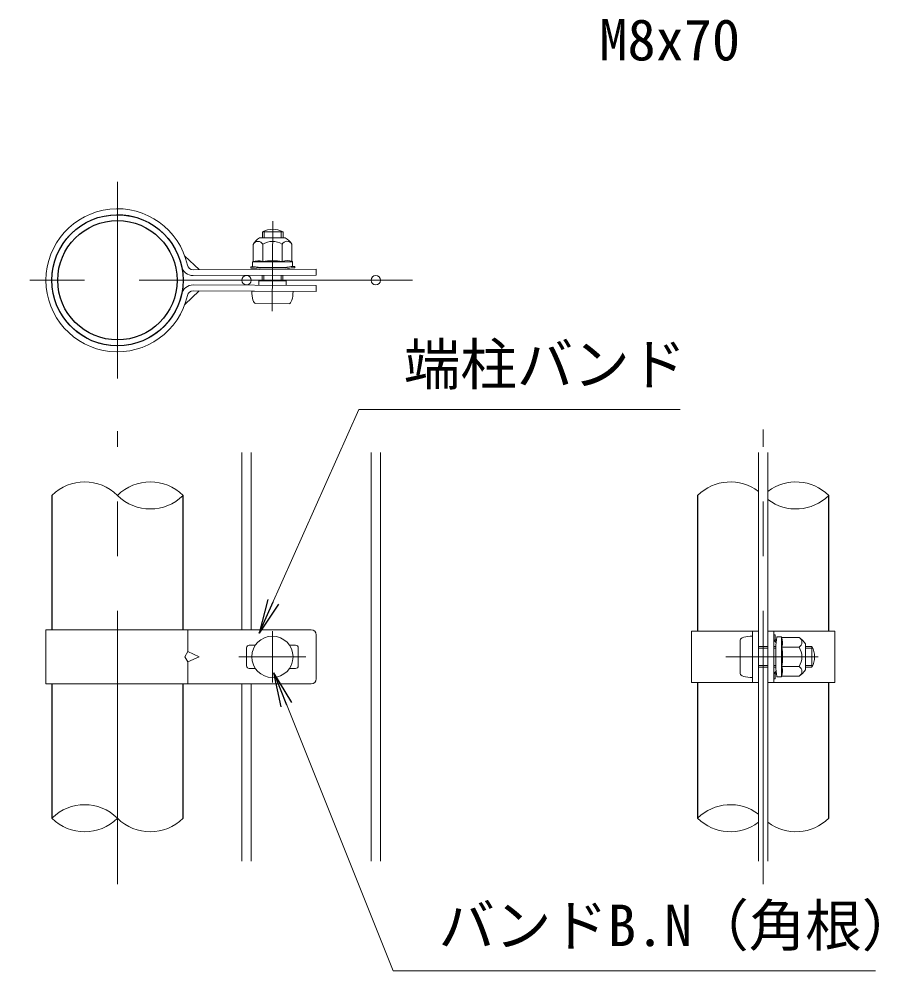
# Model space of a CAD drawing. Units: millimetres, scale not verified. Extents: x -4200 to 4200, y -2970 to 2970.
# Drawn here: x 1075 to 2074, y -162 to 944 of the extents above; entities that cross this region are included whole.
import ezdxf
from ezdxf.enums import TextEntityAlignment as Align

# ---------------------------------------------------------------- set-up
doc = ezdxf.new("R2010")
doc.units = ezdxf.units.MM
doc.header["$LTSCALE"] = 10
doc.linetypes.add('USER1', pattern=[50.8, 31.75, -6.35, 6.35, -6.35])
for name, color, linetype, lineweight in [('0-3_D-STR1', 1, 'Continuous', 25), ('0-4_D-BMK', 2, 'USER1', 13), ('0-5_D-STR2', 7, 'Continuous', 13), ('0-6_D-STR-DIM', 7, 'Continuous', 13), ('0-7_D-STR3', 3, 'Continuous', 13), ('0-B_D-STR-TXT', 7, 'Continuous', 13)]:
    doc.layers.add(name, color=color, linetype=linetype, lineweight=lineweight)
doc.layers.add('0-9_0', color=7, linetype='Continuous')
doc.styles.add('ＭＳ ゴシック', font='')
doc.styles.get('ＭＳ ゴシック').set_extended_font_data('MS Gothic')

# ---------------------------------------------------------------- blocks, each defined once
blk = doc.blocks.new('_Open')
at = {"layer": '0-9_0'}
blk.add_line((-10, 1.667), (0, 0), dxfattribs=at)
blk.add_lwpolyline([(-10, -1.667), (0, 0), (-10, 0)], dxfattribs=at)

msp = doc.modelspace()

# ---------------------------------------------------------------- linework, layer by layer
at = {"layer": '0-3_D-STR1'}
for p, q in [((1113.12, 390.37), (1113.12, 234.37)), ((1265.52, 234.37), (1265.52, 390.37)), ((1863.12, 390.37), (1863.12, 232.87)), ((2015.52, 232.87), (2015.52, 390.37)), ((1113.12, 171.37), (1113.12, 15.37)), ((1265.52, 15.37), (1265.52, 171.37)), ((1863.12, 172.87), (1863.12, 15.37)), ((2015.52, 15.37), (2015.52, 172.87))]:
    msp.add_line(p, q, dxfattribs=at)
for radius in [76.2, 69.3]:
    msp.add_circle((1189.32, 640.37), radius, dxfattribs=at)
at = {"layer": '0-4_D-BMK'}
for p, q in [((1189.32, 754.67), (1189.32, 526.07)), ((1369.21, 604.58), (1369.71, 709.05)), ((1532.22, 640.37), (1075.02, 640.37)), ((1189.32, -61.32), (1189.32, 465.18)), ((1939.32, -61.32), (1939.32, 467.05)), ((1369.32, 232.87), (1369.32, 172.87)), ((1330.32, 202.87), (1408.32, 202.87)), ((1896.06, 202.87), (2003.28, 202.87))]:
    msp.add_line(p, q, dxfattribs=at)
at = {"layer": '0-5_D-STR2'}
for p, q in [((1333.92, 234.37), (1333.92, 440.37)), ((1344.72, 234.37), (1344.72, 440.37)), ((1483.92, -34.63), (1483.92, 440.37)), ((1494.72, -34.63), (1494.72, 440.37)), ((1933.92, -34.63), (1933.92, 440.37)), ((1944.72, -34.63), (1944.72, 440.37)), ((1333.92, -34.63), (1333.92, 171.37)), ((1344.72, -34.63), (1344.72, 171.37))]:
    msp.add_line(p, q, dxfattribs=at)
for centre in [(1339.32, 640.37), (1489.32, 640.37)]:
    msp.add_circle(centre, 5.4, dxfattribs=at)
at = {"layer": '0-6_D-STR-DIM'}
for centre, start, end in [((1151.22, 352.03), 45.18146, 134.81854), ((1227.42, 352.03), 45.18146, 134.81854), ((1901.22, 352.03), 52.7739, 134.81854), ((1977.42, 352.03), 45.18146, 127.2261), ((1227.42, 428.71), 225.18146, 314.81854), ((1977.42, 428.71), 232.7739, 314.81854), ((1151.22, -22.97), 45.18146, 134.81854), ((1901.22, -22.97), 52.7739, 134.81854), ((1151.22, 53.71), 225.18146, 314.81854), ((1227.42, 53.71), 225.18146, 314.81854), ((1901.22, 53.71), 225.18146, 307.2261), ((1977.42, 53.71), 232.7739, 314.81854)]:
    msp.add_arc(centre, 54.05, start, end, dxfattribs=at)
at = {"layer": '0-7_D-STR3'}
for p, q in [((1359.65, 689.67), (1359.69, 697.64)), ((1379.59, 689.77), (1379.63, 697.54)), ((1354.29, 689.64), (1384.29, 689.79)), ((1357.62, 689.66), (1357.65, 696.68)), ((1357.65, 696.68), (1381.65, 696.56)), ((1381.62, 689.78), (1381.65, 696.56)), ((1346.81, 682.09), (1346.9, 662)), ((1358.06, 682.15), (1358.16, 661.76)), ((1380.58, 682.25), (1380.68, 661.87)), ((1391.84, 682.31), (1391.93, 662.22)), ((1267.54, 668.43), (1284.17, 652.7)), ((1277.28, 652.67), (1420.28, 653.36)), ((1344.26, 656.03), (1348.58, 656.05)), ((1344.27, 654.53), (1344.26, 656.03)), ((1344.27, 654.53), (1348.59, 654.55)), ((1346.17, 661.57), (1346.19, 656.57)), ((1369.42, 661.81), (1346.24, 661.7)), ((1346.9, 662), (1346.39, 661.86)), ((1355.95, 655.15), (1346.46, 656.27)), ((1348.59, 654.55), (1353.9, 653.04)), ((1353.9, 653.04), (1384.98, 653.19)), ((1355.95, 655.15), (1382.95, 655.28)), ((1357.28, 655.16), (1381.58, 655.28)), ((1357.28, 654.56), (1357.28, 655.16)), ((1369.42, 661.81), (1392.59, 661.93)), ((1381.58, 654.68), (1381.58, 655.28)), ((1382.95, 655.28), (1392.43, 656.49)), ((1384.97, 654.69), (1390.94, 656.26)), ((1390.95, 654.76), (1384.98, 653.19)), ((1390.94, 656.26), (1395.26, 656.28)), ((1392.67, 661.73), (1392.69, 656.79)), ((1420.32, 653.36), (1420.32, 646.46)), ((1277.31, 645.77), (1420.32, 646.46)), ((1357.38, 639.68), (1357.41, 646.16)), ((1359.41, 639.67), (1359.44, 646.17)), ((1379.35, 639.57), (1379.38, 646.26)), ((1381.38, 639.56), (1381.41, 646.27)), ((1277.31, 634.96), (1420.32, 634.27)), ((1353.42, 639.7), (1353.4, 634.6)), ((1353.42, 639.7), (1385.33, 639.54)), ((1385.33, 639.54), (1385.31, 634.44)), ((1420.32, 627.37), (1420.32, 634.27)), ((1267.54, 612.31), (1284.17, 628.03)), ((1277.28, 628.07), (1420.28, 627.37)), ((1345.32, 627.74), (1393.32, 627.5)), ((1349.75, 613.31), (1388.75, 613.13)), ((1106.22, 234.37), (1414.28, 234.37)), ((1106.22, 234.37), (1106.22, 171.37)), ((1271.02, 234.37), (1271.02, 208.87)), ((1856.22, 232.87), (1933.92, 232.87)), ((1856.22, 232.87), (1856.22, 172.87)), ((1927.02, 172.87), (1927.02, 232.87)), ((1933.92, 172.87), (1933.92, 232.87)), ((1944.72, 172.87), (1944.72, 232.87)), ((1944.72, 232.87), (2022.42, 232.87)), ((1951.62, 172.87), (1951.62, 232.87)), ((2022.42, 232.87), (2022.42, 172.87)), ((1420.28, 228.37), (1420.28, 177.37)), ((1912.62, 222.37), (1912.62, 183.37)), ((1927.02, 226.87), (1927.02, 178.87)), ((1951.62, 228.37), (1951.62, 224.05)), ((1953.12, 228.37), (1951.62, 228.37)), ((1952.18, 222.31), (1954.34, 219.28)), ((1953.12, 228.37), (1953.12, 224.05)), ((1953.4, 223.18), (1954.64, 221.44)), ((1954.02, 216.37), (1955.19, 225.85)), ((1960.49, 226.12), (1955.48, 226.12)), ((1960.62, 202.87), (1960.62, 226.04)), ((1960.92, 225.38), (1960.78, 225.9)), ((1981, 225.38), (1960.92, 225.38)), ((1339.32, 213.37), (1339.32, 192.37)), ((1342.32, 216.37), (1349.48, 216.37)), ((1389.16, 216.37), (1396.32, 216.37)), ((1399.32, 213.37), (1399.32, 192.37)), ((1933.92, 214.87), (1944.72, 214.87)), ((1933.92, 212.84), (1944.72, 212.84)), ((1951.62, 214.87), (1954.02, 214.87)), ((1951.62, 212.84), (1954.02, 212.84)), ((1954.02, 216.37), (1954.02, 189.37)), ((1981, 214.13), (1960.62, 214.13)), ((1988.52, 217.87), (1988.52, 187.87)), ((1988.52, 214.87), (1996.02, 214.87)), ((1988.52, 212.84), (1996.99, 212.84)), ((1996.02, 214.87), (1996.02, 190.87)), ((1960.62, 202.87), (1960.62, 179.69)), ((1271.02, 196.87), (1271.02, 171.37)), ((1342.32, 189.37), (1349.48, 189.37)), ((1389.16, 189.37), (1396.32, 189.37)), ((1933.92, 192.9), (1944.72, 192.9)), ((1933.92, 190.87), (1944.72, 190.87)), ((1951.62, 192.9), (1954.02, 192.9)), ((1951.62, 190.87), (1954.02, 190.87)), ((1954.02, 189.37), (1955.19, 179.88)), ((1981, 191.61), (1960.62, 191.61)), ((1988.52, 192.9), (1996.99, 192.9)), ((1988.52, 190.87), (1996.02, 190.87)), ((1951.62, 181.69), (1951.62, 177.37)), ((1952.18, 183.43), (1954.34, 186.46)), ((1953.4, 182.56), (1954.64, 184.3)), ((1960.42, 179.62), (1955.48, 179.62)), ((1981, 180.35), (1960.92, 180.35)), ((1106.22, 171.37), (1414.28, 171.37)), ((1856.22, 172.87), (1933.92, 172.87)), ((1944.72, 172.87), (2022.42, 172.87))]:
    msp.add_line(p, q, dxfattribs=at)
for points in [[(1348.58, 656.05), (1353.9, 654.54), (1384.97, 654.69)], [(1390.95, 654.76), (1395.27, 654.78), (1395.26, 656.28)], [(1953.12, 181.69), (1953.12, 177.37), (1951.62, 177.37)]]:
    msp.add_lwpolyline(points, dxfattribs=at)
msp.add_lwpolyline([(1284.17, 202.87), (1271.02, 208.87), (1267.54, 202.87), (1271.02, 196.87)], close=True, dxfattribs=at)
msp.add_circle((1369.32, 202.87), 24, dxfattribs=at)
for centre, radius, start, end in [((1189.32, 640.37), 83.1, 12.31982, 347.68018), ((1189.32, 640.37), 76.2, 12.31982, 347.68018), ((1369.54, 674.12), 25.5, 61.65072, 117.79569), ((1367.15, 669.38), 24, 122.41049, 147.95901), ((1371.62, 669.4), 24, 32.59272, 58.14124), ((1352.45, 679.07), 6.4, 28.72896, 151.82278), ((1369.4, 664.93), 20.62, 90.27587, 123.36935), ((1369.4, 664.93), 20.62, 57.18239, 90.27587), ((1386.22, 679.23), 6.4, 28.72896, 151.82278), ((1277.25, 659.57), 13.8, 192.31982, 270.27679), ((1277.25, 659.57), 6.9, 192.31982, 270.27679), ((1346.47, 661.57), 0.3, 105.27587, 180.27587), ((1346.49, 656.57), 0.3, 180.27587, 263.27587), ((1352.61, 647.09), 15.97, 69.64909, 113.05147), ((1357.24, 653.44), 1.71, 88.71432, 139.76424), ((1369.72, 599.55), 63.57, 90.27587, 100.47617), ((1369.72, 599.55), 63.57, 80.07556, 90.27587), ((1386.37, 647.25), 15.97, 67.50027, 110.90265), ((1381.64, 653.56), 1.71, 40.78934, 91.83926), ((1392.39, 656.79), 0.3, 277.27587, 0.27587), ((1392.37, 661.73), 0.3, 0.27587, 67.50027), ((1277.25, 621.17), 13.8, 89.72321, 167.68018), ((1277.25, 621.17), 6.9, 89.72321, 167.68018), ((1414.28, 228.37), 6, 0, 90), ((1954.62, 224.05), 3, 180, 215.53768), ((1954.62, 224.05), 1.5, 180, 215.53768), ((1955.48, 225.82), 0.3, 90, 173), ((1960.49, 225.82), 0.3, 15, 90), ((1945.97, 219.75), 15.97, 339.37322, 22.7756), ((1977.95, 219.76), 6.4, 298.45309, 61.54691), ((1968.2, 205.1), 24, 32.13463, 57.68315), ((1342.32, 213.37), 3, 90, 180), ((1396.32, 213.37), 3, 0, 90), ((1953.12, 218.41), 1.5, 33.43373, 35.53768), ((1898.35, 202.87), 63.57, 0, 10.20031), ((1963.73, 202.87), 20.62, 0, 33.09348), ((1973.52, 202.87), 25.5, 331.92751, 28.07249), ((1898.35, 202.87), 63.57, 349.79969, 0), ((1963.73, 202.87), 20.62, 326.90652, 0), ((1342.32, 192.37), 3, 180, 270), ((1396.32, 192.37), 3, 270, 0), ((1945.97, 185.98), 15.97, 337.2244, 20.62678), ((1977.95, 185.98), 6.4, 298.45309, 61.54691), ((1414.28, 177.37), 6, 270, 0), ((1954.62, 181.69), 3, 144.46232, 180), ((1954.62, 181.69), 1.5, 144.46232, 180), ((1953.12, 187.33), 1.5, 324.46232, 326.56627), ((1955.48, 179.92), 0.3, 187, 270), ((1960.42, 179.92), 0.3, 270, 337.2244), ((1968.2, 200.63), 24, 302.31685, 327.86537)]:
    msp.add_arc(centre, radius, start, end, dxfattribs=at)
for centre, major_axis, start_param, end_param in [((1349.82, 627.71), (0.07, 14.4), 1.5707963, 3.1415927), ((1388.82, 627.53), (0.07, 14.4), 3.1415927, 4.712389), ((1927.02, 222.37), (14.4, 0), 1.5707963, 3.1415927), ((1927.02, 183.37), (14.4, 0), 3.1415927, 4.712389)]:
    msp.add_ellipse(centre, major_axis=major_axis, ratio=0.3125, start_param=start_param, end_param=end_param, dxfattribs=at)
at = {"layer": '0-B_D-STR-TXT'}
for points in [[(1842.77, 490.18), (1469.77, 490.18), (1354.8, 232.14)], [(2070, -162.1), (1509.43, -162.1), (1371.76, 182.54)]]:
    msp.add_lwpolyline(points, dxfattribs=at)

# ---------------------------------------------------------------- block references
at = {"layer": '0-B_D-STR-TXT', "xscale": 4, "yscale": 4}
for p, rotation in [((1353.99, 230.31), 245.98538), ((1371.02, 184.39), 111.7749)]:
    msp.add_blockref('_Open', p, dxfattribs=dict(at, rotation=rotation))

# ---------------------------------------------------------------- texts
at = {"layer": '0-B_D-STR-TXT', "style": 'ＭＳ ゴシック'}
for s, p in [('M8x70', (1749.02, 881.36)), ('端柱バンド', (1521.96, 504.29)), ('バンドB.N（角根）', (1562.13, -147.61))]:
    msp.add_text(s, height=48.09, dxfattribs=at).set_placement(p, align=Align.BOTTOM_LEFT)

doc.saveas('drawing.dxf')
